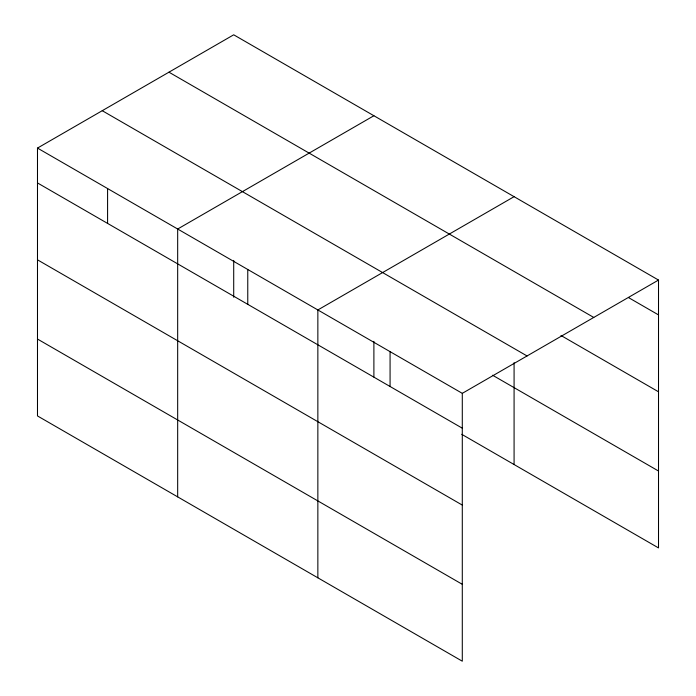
<?xml version="1.0" encoding="UTF-8"?>
<svg xmlns="http://www.w3.org/2000/svg" width="696" height="696" viewBox="0 0 696 696"><rect width="100%" height="100%" fill="white"/><g stroke="black" fill="none" stroke-linecap="round" stroke-linejoin="round"><path stroke-width="1.04" d="M462.292 505.087L462.292 393.344L37.488 148.083L37.488 415.938L462.292 661.2L462.292 505.087L37.488 259.825M461.744 434.313L658.512 547.917L658.512 280.062L233.708 34.8L37.488 148.083M373.891 115.736L177.671 229.019L177.671 496.874M514.083 196.672L317.855 309.955L317.855 577.81M462.292 393.344L658.512 280.062M628.497 297.575L658.512 314.905M168.954 72.184L593.758 317.446M560.976 335.481L658.512 391.796M102.242 110.699L527.046 355.96M492.585 375.222L658.512 471.018M37.488 182.935L462.292 428.188M37.488 339.048L462.292 584.309M514.083 362.668L514.083 464.528M390.073 351.654L390.073 386.498M373.891 341.353L373.891 377.093M247.767 269.491L247.767 304.335M233.708 260.417L233.708 297.236M107.584 188.555L107.584 223.399"/></g></svg>
